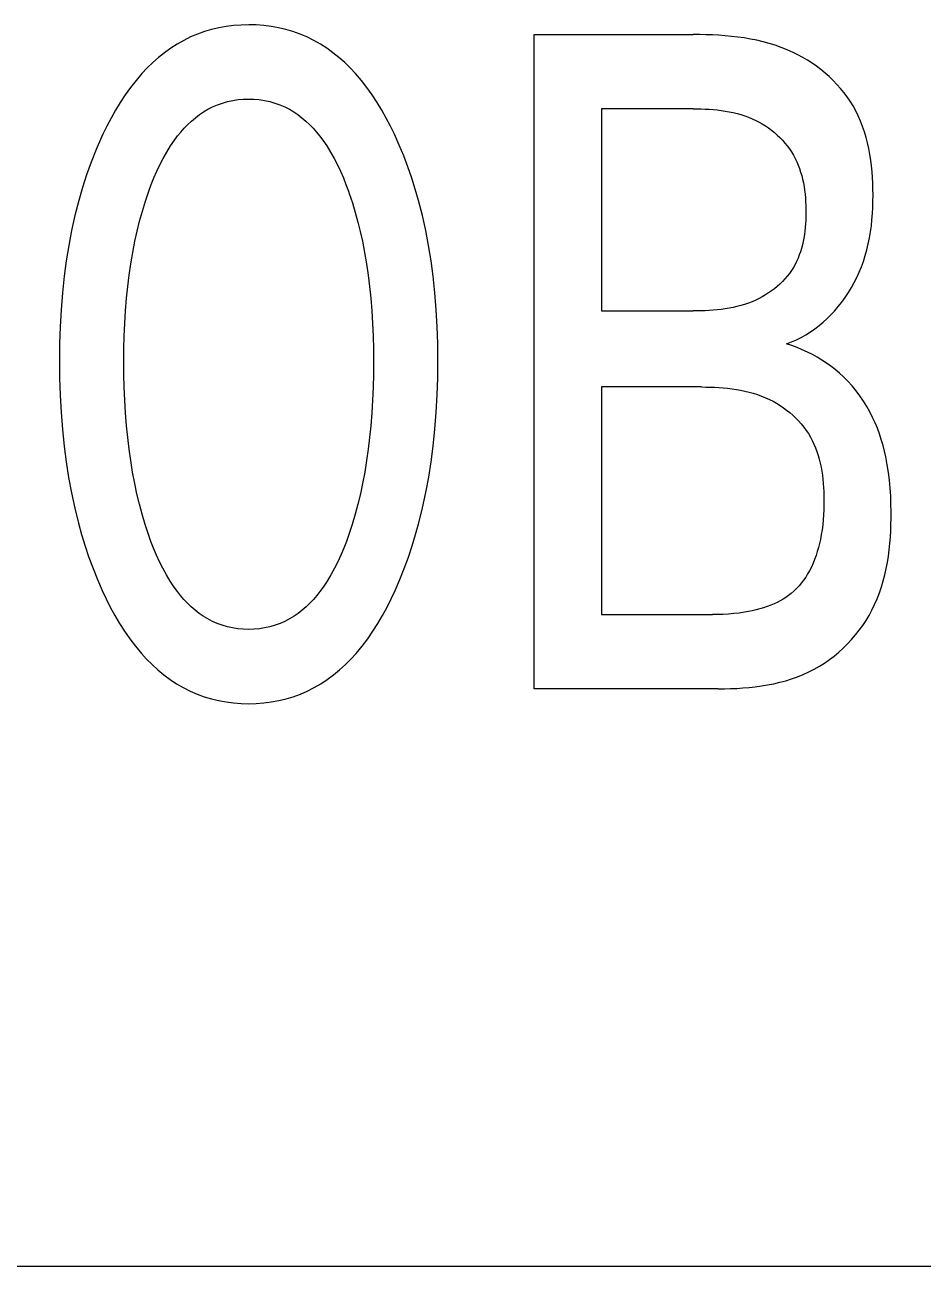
# Model space of a CAD drawing. Extents: x 0 to 420, y 0 to 297.
# Drawn here: x 195.786 to 198.12, y 180.968 to 184.194 of the extents above; entities that cross this region are included whole.
import ezdxf

# ---------------------------------------------------------------- set-up
doc = ezdxf.new("R2010")
doc.units = 0
doc.header["$LTSCALE"] = 23.1
doc.layers.add('10000_FRONT', color=7, linetype='CONTINUOUS')

msp = doc.modelspace()

# ---------------------------------------------------------------- linework, layer by layer
at = {"layer": '10000_FRONT', "color": 7, "linetype": 'CONTINUOUS'}
for p, q in [((196.2343, 184.1696), (196.2165, 184.1621)), ((196.2525, 184.1761), (196.2343, 184.1696)), ((196.2711, 184.1815), (196.2525, 184.1761)), ((196.29, 184.1859), (196.2711, 184.1815)), ((196.3091, 184.1894), (196.29, 184.1859)), ((196.3284, 184.1918), (196.3091, 184.1894)), ((196.3479, 184.1932), (196.3284, 184.1918)), ((196.3674, 184.1937), (196.3479, 184.1932)), ((196.3869, 184.1933), (196.3674, 184.1937)), ((196.4064, 184.1918), (196.3869, 184.1933)), ((196.4258, 184.1894), (196.4064, 184.1918)), ((196.4449, 184.186), (196.4258, 184.1894)), ((196.4639, 184.1816), (196.4449, 184.186)), ((196.4825, 184.1761), (196.4639, 184.1816)), ((196.5008, 184.1696), (196.4825, 184.1761)), ((196.5187, 184.1621), (196.5008, 184.1696)), ((197.1092, 182.4684), (197.1092, 184.1684)), ((197.1092, 184.1684), (197.5222, 184.1684)), ((197.5387, 184.1683), (197.5222, 184.1684)), ((197.5553, 184.168), (197.5387, 184.1683)), ((197.5719, 184.1674), (197.5553, 184.168)), ((197.5885, 184.1665), (197.5719, 184.1674)), ((197.6051, 184.1653), (197.5885, 184.1665)), ((197.6217, 184.1638), (197.6051, 184.1653)), ((196.1648, 184.1329), (196.1487, 184.1212)), ((196.1815, 184.1436), (196.1648, 184.1329)), ((196.1987, 184.1534), (196.1815, 184.1436)), ((196.2165, 184.1621), (196.1987, 184.1534)), ((196.5364, 184.1534), (196.5187, 184.1621)), ((196.5536, 184.1436), (196.5364, 184.1534)), ((196.5703, 184.1329), (196.5536, 184.1436)), ((196.5864, 184.1212), (196.5703, 184.1329)), ((197.6383, 184.1619), (197.6217, 184.1638)), ((197.6547, 184.1595), (197.6383, 184.1619)), ((197.6711, 184.1568), (197.6547, 184.1595)), ((197.6874, 184.1535), (197.6711, 184.1568)), ((197.7036, 184.1497), (197.6874, 184.1535)), ((197.7196, 184.1454), (197.7036, 184.1497)), ((197.7354, 184.1405), (197.7196, 184.1454)), ((197.7511, 184.135), (197.7354, 184.1405)), ((197.7665, 184.1289), (197.7511, 184.135)), ((196.1332, 184.1088), (196.1182, 184.0956)), ((196.1487, 184.1212), (196.1332, 184.1088)), ((196.602, 184.1088), (196.5864, 184.1212)), ((196.6169, 184.0956), (196.602, 184.1088)), ((197.7817, 184.1221), (197.7665, 184.1289)), ((197.7944, 184.1158), (197.7817, 184.1221)), ((197.8068, 184.1091), (197.7944, 184.1158)), ((197.819, 184.1018), (197.8068, 184.1091)), ((197.8309, 184.0941), (197.819, 184.1018)), ((196.1039, 184.0818), (196.0902, 184.0674)), ((196.1182, 184.0956), (196.1039, 184.0818)), ((196.6312, 184.0818), (196.6169, 184.0956)), ((196.6449, 184.0674), (196.6312, 184.0818)), ((197.8426, 184.086), (197.8309, 184.0941)), ((197.8539, 184.0774), (197.8426, 184.086)), ((197.8649, 184.0685), (197.8539, 184.0774)), ((197.8755, 184.0591), (197.8649, 184.0685)), ((196.0748, 184.0495), (196.0603, 184.031)), ((196.0902, 184.0674), (196.0748, 184.0495)), ((196.6603, 184.0495), (196.6449, 184.0674)), ((196.6747, 184.031), (196.6603, 184.0495)), ((197.8858, 184.0493), (197.8755, 184.0591)), ((197.8956, 184.0391), (197.8858, 184.0493)), ((197.905, 184.0286), (197.8956, 184.0391)), ((196.0466, 184.0119), (196.0336, 183.9922)), ((196.0603, 184.031), (196.0466, 184.0119)), ((196.6884, 184.0119), (196.6747, 184.031)), ((196.7013, 183.9922), (196.6884, 184.0119)), ((197.9139, 184.0177), (197.905, 184.0286)), ((197.9223, 184.0065), (197.9139, 184.0177)), ((197.9301, 183.995), (197.9223, 184.0065)), ((196.0214, 183.9721), (196.0099, 183.9515)), ((196.0336, 183.9922), (196.0214, 183.9721)), ((196.2502, 183.9676), (196.2614, 183.9743)), ((196.2614, 183.9743), (196.2737, 183.9805)), ((196.2737, 183.9805), (196.2863, 183.9859)), ((196.2863, 183.9859), (196.2993, 183.9905)), ((196.2993, 183.9905), (196.3125, 183.9942)), ((196.3125, 183.9942), (196.326, 183.9972)), ((196.326, 183.9972), (196.3397, 183.9993)), ((196.3397, 183.9993), (196.3535, 184.0005)), ((196.3535, 184.0005), (196.3674, 184.001)), ((196.3674, 184.001), (196.3812, 184.0005)), ((196.3812, 184.0005), (196.395, 183.9993)), ((196.395, 183.9993), (196.4087, 183.9972)), ((196.4087, 183.9972), (196.4222, 183.9942)), ((196.4222, 183.9942), (196.4355, 183.9905)), ((196.4355, 183.9905), (196.4484, 183.9859)), ((196.4484, 183.9859), (196.4611, 183.9805)), ((196.4611, 183.9805), (196.4733, 183.9743)), ((196.4733, 183.9743), (196.4846, 183.9676)), ((196.7134, 183.972), (196.7013, 183.9922)), ((196.7249, 183.9515), (196.7134, 183.972)), ((197.2836, 183.9757), (197.2836, 183.4504)), ((197.5222, 183.9757), (197.2836, 183.9757)), ((197.5222, 183.9757), (197.5325, 183.9756)), ((197.5325, 183.9756), (197.5429, 183.9754)), ((197.5429, 183.9754), (197.5534, 183.975)), ((197.5534, 183.975), (197.5638, 183.9744)), ((197.5638, 183.9744), (197.5743, 183.9736)), ((197.5743, 183.9736), (197.5847, 183.9726)), ((197.5847, 183.9726), (197.5951, 183.9713)), ((197.5951, 183.9713), (197.6054, 183.9698)), ((197.9374, 183.9831), (197.9301, 183.995)), ((197.9446, 183.9702), (197.9374, 183.9831)), ((196.0099, 183.9515), (195.999, 183.9306)), ((196.2093, 183.9347), (196.2189, 183.9437)), ((196.2189, 183.9437), (196.2289, 183.9523)), ((196.2289, 183.9523), (196.2393, 183.9603)), ((196.2393, 183.9603), (196.2502, 183.9676)), ((196.4846, 183.9676), (196.4954, 183.9603)), ((196.4954, 183.9603), (196.5058, 183.9523)), ((196.5058, 183.9523), (196.5159, 183.9437)), ((196.5159, 183.9437), (196.5255, 183.9347)), ((196.7357, 183.9306), (196.7249, 183.9515)), ((197.6054, 183.9698), (197.6157, 183.968)), ((197.6157, 183.968), (197.6259, 183.9659)), ((197.6259, 183.9659), (197.636, 183.9634)), ((197.636, 183.9634), (197.6461, 183.9606)), ((197.6461, 183.9606), (197.656, 183.9574)), ((197.656, 183.9574), (197.6657, 183.9539)), ((197.6657, 183.9539), (197.6754, 183.9499)), ((197.6754, 183.9499), (197.6848, 183.9455)), ((197.6848, 183.9455), (197.6934, 183.9411)), ((197.6934, 183.9411), (197.7017, 183.9363)), ((197.9511, 183.9569), (197.9446, 183.9702)), ((197.9571, 183.9434), (197.9511, 183.9569)), ((197.9624, 183.9295), (197.9571, 183.9434)), ((195.9887, 183.9094), (195.9852, 183.9019)), ((195.999, 183.9306), (195.9887, 183.9094)), ((196.1829, 183.905), (196.1913, 183.9152)), ((196.1913, 183.9152), (196.2001, 183.9251)), ((196.2001, 183.9251), (196.2093, 183.9347)), ((196.5255, 183.9347), (196.5346, 183.9251)), ((196.5346, 183.9251), (196.5434, 183.9152)), ((196.5434, 183.9152), (196.5518, 183.905)), ((196.746, 183.9094), (196.7357, 183.9306)), ((196.7585, 183.8814), (196.746, 183.9094)), ((197.7017, 183.9363), (197.7099, 183.9312)), ((197.7099, 183.9312), (197.7179, 183.9257)), ((197.7179, 183.9257), (197.7257, 183.9199)), ((197.7257, 183.9199), (197.7332, 183.9138)), ((197.7332, 183.9138), (197.7405, 183.9073)), ((197.7405, 183.9073), (197.7474, 183.9006)), ((197.9672, 183.9155), (197.9624, 183.9295)), ((197.9714, 183.9012), (197.9672, 183.9155)), ((195.9852, 183.9019), (195.9712, 183.8697)), ((196.1544, 183.8631), (196.1643, 183.8789)), ((196.1643, 183.8789), (196.175, 183.8944)), ((196.175, 183.8944), (196.1829, 183.905)), ((196.5518, 183.905), (196.5597, 183.8944)), ((196.5597, 183.8944), (196.5704, 183.8789)), ((196.5704, 183.8789), (196.5803, 183.8631)), ((196.7702, 183.8531), (196.7585, 183.8814)), ((197.7474, 183.9006), (197.7541, 183.8937)), ((197.7541, 183.8937), (197.7605, 183.8864)), ((197.7605, 183.8864), (197.7665, 183.8789)), ((197.7665, 183.8789), (197.7722, 183.8712)), ((197.9751, 183.8867), (197.9714, 183.9012)), ((197.9783, 183.872), (197.9751, 183.8867)), ((195.9712, 183.8697), (195.9583, 183.837)), ((196.1367, 183.8302), (196.1453, 183.8468)), ((196.1453, 183.8468), (196.1544, 183.8631)), ((196.5803, 183.8631), (196.5895, 183.8468)), ((196.5895, 183.8468), (196.598, 183.8302)), ((196.7811, 183.8245), (196.7702, 183.8531)), ((197.7722, 183.8712), (197.7775, 183.8633)), ((197.7775, 183.8633), (197.7824, 183.8552)), ((197.7824, 183.8552), (197.787, 183.8467)), ((197.787, 183.8467), (197.7911, 183.8381)), ((197.9811, 183.8572), (197.9783, 183.872)), ((197.9834, 183.8423), (197.9811, 183.8572)), ((197.9853, 183.8273), (197.9834, 183.8423)), ((195.9583, 183.837), (195.9464, 183.804)), ((196.1214, 183.7961), (196.1288, 183.8133)), ((196.1288, 183.8133), (196.1367, 183.8302)), ((196.598, 183.8302), (196.6059, 183.8133)), ((196.6059, 183.8133), (196.6133, 183.7961)), ((196.7911, 183.7955), (196.7811, 183.8245)), ((197.7911, 183.8381), (197.7949, 183.8293)), ((197.7949, 183.8293), (197.7983, 183.8203)), ((197.7983, 183.8203), (197.8013, 183.8112)), ((197.8013, 183.8112), (197.804, 183.802)), ((197.9868, 183.8122), (197.9853, 183.8273)), ((197.9879, 183.7971), (197.9868, 183.8122)), ((195.9464, 183.804), (195.9357, 183.7707)), ((196.108, 183.7612), (196.1145, 183.7787)), ((196.1145, 183.7787), (196.1214, 183.7961)), ((196.6133, 183.7961), (196.6202, 183.7787)), ((196.6202, 183.7787), (196.6267, 183.7612)), ((196.8003, 183.7664), (196.7911, 183.7955)), ((197.804, 183.802), (197.8064, 183.7926)), ((197.8064, 183.7926), (197.8084, 183.7831)), ((197.8084, 183.7831), (197.8101, 183.7735)), ((197.9887, 183.7819), (197.9879, 183.7971)), ((197.9892, 183.7667), (197.9887, 183.7819)), ((195.9357, 183.7707), (195.926, 183.737)), ((196.0993, 183.7356), (196.108, 183.7612)), ((196.6267, 183.7612), (196.6288, 183.7553)), ((196.6288, 183.7553), (196.6369, 183.7309)), ((196.8087, 183.737), (196.8003, 183.7664)), ((197.8101, 183.7735), (197.8116, 183.7638)), ((197.8116, 183.7638), (197.8127, 183.7541)), ((197.8127, 183.7541), (197.8136, 183.7442)), ((197.9893, 183.7516), (197.9892, 183.7667)), ((197.9892, 183.7354), (197.9893, 183.7516)), ((195.926, 183.737), (195.9161, 183.6983)), ((196.0914, 183.7098), (196.0993, 183.7356)), ((196.6369, 183.7309), (196.6443, 183.7062)), ((196.8186, 183.6983), (196.8087, 183.737)), ((197.8136, 183.7442), (197.8143, 183.7344)), ((197.8143, 183.7344), (197.8147, 183.7245)), ((197.8147, 183.7245), (197.8149, 183.7145)), ((197.8149, 183.7145), (197.8149, 183.7046)), ((197.9879, 183.7033), (197.9887, 183.7193)), ((197.9887, 183.7193), (197.9892, 183.7354)), ((195.9161, 183.6983), (195.9075, 183.6593)), ((196.0777, 183.6576), (196.0842, 183.6838)), ((196.0842, 183.6838), (196.0914, 183.7098)), ((196.6443, 183.7062), (196.6511, 183.6814)), ((196.6511, 183.6814), (196.6573, 183.6564)), ((196.8272, 183.6593), (196.8186, 183.6983)), ((197.8145, 183.6858), (197.8139, 183.6765)), ((197.8148, 183.6952), (197.8145, 183.6858)), ((197.8149, 183.7046), (197.8148, 183.6952)), ((197.985, 183.6715), (197.9866, 183.6874)), ((197.9866, 183.6874), (197.9879, 183.7033)), ((195.9075, 183.6593), (195.9, 183.62)), ((196.0719, 183.6312), (196.0777, 183.6576)), ((196.6573, 183.6564), (196.6628, 183.6312)), ((196.8347, 183.62), (196.8272, 183.6593)), ((197.811, 183.6488), (197.8095, 183.6397)), ((197.8122, 183.658), (197.811, 183.6488)), ((197.8132, 183.6672), (197.8122, 183.658)), ((197.8139, 183.6765), (197.8132, 183.6672)), ((197.9802, 183.6402), (197.9828, 183.6558)), ((197.9828, 183.6558), (197.985, 183.6715)), ((195.9, 183.62), (195.8936, 183.5806)), ((196.0662, 183.602), (196.0719, 183.6312)), ((196.6628, 183.6312), (196.6686, 183.602)), ((196.8411, 183.5806), (196.8347, 183.62)), ((197.8058, 183.6218), (197.8035, 183.613)), ((197.8078, 183.6307), (197.8058, 183.6218)), ((197.8095, 183.6397), (197.8078, 183.6307)), ((197.9734, 183.6093), (197.9771, 183.6247)), ((197.9771, 183.6247), (197.9802, 183.6402)), ((196.0612, 183.5726), (196.0662, 183.602)), ((196.6686, 183.602), (196.6735, 183.5726)), ((197.7946, 183.5874), (197.7909, 183.5792)), ((197.7979, 183.5958), (197.7946, 183.5874)), ((197.8008, 183.6043), (197.7979, 183.5958)), ((197.8035, 183.613), (197.8008, 183.6043)), ((197.9643, 183.579), (197.9692, 183.5941)), ((197.9692, 183.5941), (197.9734, 183.6093)), ((195.8936, 183.5806), (195.8883, 183.541)), ((196.0569, 183.5431), (196.0612, 183.5726)), ((196.6735, 183.5726), (196.6778, 183.5431)), ((196.8464, 183.541), (196.8411, 183.5806)), ((197.7775, 183.5556), (197.7721, 183.548)), ((197.7824, 183.5633), (197.7775, 183.5556)), ((197.7869, 183.5712), (197.7824, 183.5633)), ((197.7909, 183.5792), (197.7869, 183.5712)), ((197.9535, 183.5511), (197.9592, 183.565)), ((197.9592, 183.565), (197.9643, 183.579)), ((195.8883, 183.541), (195.8837, 183.4972)), ((196.0532, 183.5135), (196.0569, 183.5431)), ((196.6778, 183.5431), (196.6815, 183.5135)), ((196.8511, 183.4972), (196.8464, 183.541)), ((197.7472, 183.5203), (197.7402, 183.5141)), ((197.754, 183.5269), (197.7472, 183.5203)), ((197.7604, 183.5337), (197.754, 183.5269)), ((197.7664, 183.5407), (197.7604, 183.5337)), ((197.7721, 183.548), (197.7664, 183.5407)), ((197.9333, 183.5109), (197.9406, 183.524)), ((197.9406, 183.524), (197.9473, 183.5374)), ((197.9473, 183.5374), (197.9535, 183.5511)), ((195.8837, 183.4972), (195.8801, 183.4534)), ((196.0502, 183.4838), (196.0532, 183.5135)), ((196.6815, 183.5135), (196.6845, 183.4838)), ((196.8546, 183.4534), (196.8511, 183.4972)), ((197.7097, 183.4919), (197.7016, 183.4871)), ((197.7177, 183.497), (197.7097, 183.4919)), ((197.7254, 183.5024), (197.7177, 183.497)), ((197.733, 183.5081), (197.7254, 183.5024)), ((197.7402, 183.5141), (197.733, 183.5081)), ((197.9172, 183.4855), (197.9255, 183.498)), ((197.9255, 183.498), (197.9333, 183.5109)), ((196.0475, 183.4509), (196.0502, 183.4838)), ((196.6845, 183.4838), (196.6872, 183.4509)), ((197.6051, 183.4557), (197.5948, 183.4543)), ((197.6154, 183.4574), (197.6051, 183.4557)), ((197.6256, 183.4594), (197.6154, 183.4574)), ((197.6357, 183.4617), (197.6256, 183.4594)), ((197.6458, 183.4643), (197.6357, 183.4617)), ((197.6557, 183.4673), (197.6458, 183.4643)), ((197.6655, 183.4707), (197.6557, 183.4673)), ((197.6753, 183.4744), (197.6655, 183.4707)), ((197.6848, 183.4786), (197.6753, 183.4744)), ((197.6933, 183.4827), (197.6848, 183.4786)), ((197.7016, 183.4871), (197.6933, 183.4827)), ((197.8893, 183.4501), (197.8991, 183.4615)), ((197.8991, 183.4615), (197.9084, 183.4733)), ((197.9084, 183.4733), (197.9172, 183.4855)), ((195.8801, 183.4534), (195.8777, 183.4094)), ((196.0455, 183.418), (196.0475, 183.4509)), ((196.6872, 183.4509), (196.6893, 183.418)), ((196.857, 183.4094), (196.8546, 183.4534)), ((197.2836, 183.4504), (197.5222, 183.4504)), ((197.5325, 183.4504), (197.5222, 183.4504)), ((197.5429, 183.4506), (197.5325, 183.4504)), ((197.5533, 183.451), (197.5429, 183.4506)), ((197.5637, 183.4515), (197.5533, 183.451)), ((197.5741, 183.4522), (197.5637, 183.4515)), ((197.5845, 183.4531), (197.5741, 183.4522)), ((197.5948, 183.4543), (197.5845, 183.4531)), ((197.8598, 183.421), (197.87, 183.4303)), ((197.87, 183.4303), (197.8799, 183.44)), ((197.8799, 183.44), (197.8893, 183.4501)), ((195.8777, 183.4094), (195.8763, 183.3654)), ((196.0441, 183.385), (196.0455, 183.418)), ((196.6893, 183.418), (196.6907, 183.385)), ((196.8584, 183.3654), (196.857, 183.4094)), ((197.815, 183.3886), (197.8268, 183.3959)), ((197.8268, 183.3959), (197.8382, 183.4038)), ((197.8382, 183.4038), (197.8492, 183.4121)), ((197.8492, 183.4121), (197.8598, 183.421)), ((195.8763, 183.3654), (195.8758, 183.3214)), ((196.0432, 183.352), (196.0441, 183.385)), ((196.6907, 183.385), (196.6915, 183.352)), ((196.8589, 183.3214), (196.8584, 183.3654)), ((197.7643, 183.3648), (197.7775, 183.3698)), ((197.7783, 183.3603), (197.7643, 183.3648)), ((197.7775, 183.3698), (197.7904, 183.3755)), ((197.7921, 183.3552), (197.7783, 183.3603)), ((197.7904, 183.3755), (197.8029, 183.3817)), ((197.8029, 183.3817), (197.815, 183.3886)), ((196.043, 183.319), (196.0432, 183.352)), ((196.6915, 183.352), (196.6918, 183.319)), ((197.8056, 183.3496), (197.7921, 183.3552)), ((197.819, 183.3435), (197.8056, 183.3496)), ((197.8317, 183.3371), (197.819, 183.3435)), ((197.8442, 183.3302), (197.8317, 183.3371)), ((197.8564, 183.3228), (197.8442, 183.3302)), ((195.8758, 183.3214), (195.8762, 183.2767)), ((196.0432, 183.2855), (196.043, 183.319)), ((196.6918, 183.319), (196.6915, 183.2855)), ((196.8585, 183.2768), (196.8589, 183.3214)), ((197.8684, 183.315), (197.8564, 183.3228)), ((197.8799, 183.3067), (197.8684, 183.315)), ((197.8912, 183.298), (197.8799, 183.3067)), ((197.902, 183.2889), (197.8912, 183.298)), ((195.8762, 183.2767), (195.8776, 183.2319)), ((196.044, 183.2521), (196.0432, 183.2855)), ((196.6915, 183.2855), (196.6907, 183.2521)), ((196.8571, 183.2322), (196.8585, 183.2768)), ((197.9125, 183.2793), (197.902, 183.2889)), ((197.9241, 183.2677), (197.9125, 183.2793)), ((197.9351, 183.2555), (197.9241, 183.2677)), ((195.8776, 183.2319), (195.88, 183.1873)), ((196.0454, 183.2186), (196.044, 183.2521)), ((196.6907, 183.2521), (196.6893, 183.2186)), ((196.8547, 183.1876), (196.8571, 183.2322)), ((197.2836, 183.2528), (197.2836, 182.6612)), ((197.5439, 183.2528), (197.2836, 183.2528)), ((197.5439, 183.2528), (197.5551, 183.2527)), ((197.5551, 183.2527), (197.5664, 183.2525)), ((197.5664, 183.2525), (197.5777, 183.252)), ((197.5777, 183.252), (197.5891, 183.2514)), ((197.5891, 183.2514), (197.6004, 183.2506)), ((197.6004, 183.2506), (197.6117, 183.2495)), ((197.6117, 183.2495), (197.623, 183.2481)), ((197.623, 183.2481), (197.6343, 183.2464)), ((197.6343, 183.2464), (197.6454, 183.2445)), ((197.6454, 183.2445), (197.6565, 183.2422)), ((197.6565, 183.2422), (197.6675, 183.2395)), ((197.6675, 183.2395), (197.6784, 183.2365)), ((197.6784, 183.2365), (197.6892, 183.2331)), ((197.6892, 183.2331), (197.6998, 183.2292)), ((197.9456, 183.2429), (197.9351, 183.2555)), ((197.9554, 183.2297), (197.9456, 183.2429)), ((197.9647, 183.2161), (197.9554, 183.2297)), ((196.0474, 183.1852), (196.0454, 183.2186)), ((196.6893, 183.2186), (196.6873, 183.1852)), ((197.6998, 183.2292), (197.7103, 183.225)), ((197.7103, 183.225), (197.7206, 183.2202)), ((197.7206, 183.2202), (197.7298, 183.2155)), ((197.7298, 183.2155), (197.739, 183.2103)), ((197.739, 183.2103), (197.7479, 183.2048)), ((197.7479, 183.2048), (197.7565, 183.1989)), ((197.7565, 183.1989), (197.765, 183.1926)), ((197.9733, 183.2022), (197.9647, 183.2161)), ((197.9813, 183.1878), (197.9733, 183.2022)), ((195.88, 183.1873), (195.8835, 183.1427)), ((196.0501, 183.1518), (196.0474, 183.1852)), ((196.6873, 183.1852), (196.6846, 183.1518)), ((196.8512, 183.1431), (196.8547, 183.1876)), ((197.765, 183.1926), (197.7732, 183.1861)), ((197.7732, 183.1861), (197.7811, 183.1791)), ((197.7811, 183.1791), (197.7887, 183.1719)), ((197.7887, 183.1719), (197.7959, 183.1644)), ((197.9883, 183.1739), (197.9813, 183.1878)), ((197.9948, 183.1598), (197.9883, 183.1739)), ((195.8835, 183.1427), (195.8881, 183.0981)), ((196.0531, 183.1217), (196.0501, 183.1518)), ((196.6846, 183.1518), (196.6816, 183.1217)), ((196.8466, 183.0987), (196.8512, 183.1431)), ((197.7959, 183.1644), (197.8028, 183.1566)), ((197.8028, 183.1566), (197.8094, 183.1485)), ((197.8094, 183.1485), (197.8155, 183.1401)), ((197.8155, 183.1401), (197.8213, 183.1315)), ((198.0007, 183.1454), (197.9948, 183.1598)), ((198.006, 183.1308), (198.0007, 183.1454)), ((196.0567, 183.0916), (196.0531, 183.1217)), ((196.6816, 183.1217), (196.678, 183.0916)), ((197.8213, 183.1315), (197.8266, 183.1226)), ((197.8266, 183.1226), (197.8315, 183.1135)), ((197.8315, 183.1135), (197.836, 183.1041)), ((197.836, 183.1041), (197.84, 183.0945)), ((198.0109, 183.116), (198.006, 183.1308)), ((198.0153, 183.1011), (198.0109, 183.116)), ((198.0191, 183.0861), (198.0153, 183.1011)), ((195.8881, 183.0981), (195.8934, 183.0579)), ((196.0609, 183.0616), (196.0567, 183.0916)), ((196.678, 183.0916), (196.6738, 183.0616)), ((196.8414, 183.0585), (196.8466, 183.0987)), ((197.84, 183.0945), (197.8436, 183.0848)), ((197.8436, 183.0848), (197.8469, 183.0748)), ((197.8469, 183.0748), (197.8497, 183.0648)), ((198.0226, 183.071), (198.0191, 183.0861)), ((198.0264, 183.0509), (198.0226, 183.071)), ((195.8934, 183.0579), (195.8996, 183.0178)), ((196.0658, 183.0318), (196.0609, 183.0616)), ((196.6738, 183.0616), (196.6689, 183.0318)), ((196.8351, 183.0184), (196.8414, 183.0585)), ((197.8497, 183.0648), (197.8522, 183.0546)), ((197.8522, 183.0546), (197.8544, 183.0443)), ((197.8544, 183.0443), (197.8563, 183.0339)), ((198.0296, 183.0308), (198.0264, 183.0509)), ((195.8996, 183.0178), (195.907, 182.9779)), ((196.0715, 183.002), (196.0658, 183.0318)), ((196.6689, 183.0318), (196.6632, 183.002)), ((196.8277, 182.9785), (196.8351, 183.0184)), ((197.8563, 183.0339), (197.8578, 183.0234)), ((197.8578, 183.0234), (197.8591, 183.0129)), ((197.8591, 183.0129), (197.8601, 183.0024)), ((198.032, 183.0106), (198.0296, 183.0308)), ((198.0339, 182.9902), (198.032, 183.0106)), ((195.907, 182.9779), (195.9155, 182.9383)), ((196.0772, 182.9752), (196.0715, 183.002)), ((196.0836, 182.9485), (196.0772, 182.9752)), ((196.6575, 182.9752), (196.6511, 182.9485)), ((196.6632, 183.002), (196.6575, 182.9752)), ((196.8192, 182.9388), (196.8277, 182.9785)), ((197.8601, 183.0024), (197.8609, 182.9918)), ((197.8609, 182.9918), (197.8614, 182.9812)), ((197.8614, 182.9812), (197.8618, 182.9706)), ((198.0352, 182.9698), (198.0339, 182.9902)), ((196.0907, 182.922), (196.0836, 182.9485)), ((196.6511, 182.9485), (196.644, 182.922)), ((197.8619, 182.9468), (197.8615, 182.9337)), ((197.8618, 182.9706), (197.8619, 182.96)), ((197.8619, 182.96), (197.8619, 182.9468)), ((198.036, 182.9493), (198.0352, 182.9698)), ((198.0363, 182.9287), (198.036, 182.9493)), ((195.9155, 182.9383), (195.9252, 182.8989)), ((196.0985, 182.8957), (196.0907, 182.922)), ((196.644, 182.922), (196.6362, 182.8957)), ((196.8095, 182.8995), (196.8192, 182.9388)), ((197.8599, 182.9077), (197.8586, 182.8948)), ((197.8609, 182.9207), (197.8599, 182.9077)), ((197.8615, 182.9337), (197.8609, 182.9207)), ((198.036, 182.8956), (198.0363, 182.9122)), ((198.0363, 182.9122), (198.0363, 182.9287)), ((195.9252, 182.8989), (195.9335, 182.8691)), ((196.1071, 182.8696), (196.0985, 182.8957)), ((196.6362, 182.8957), (196.6276, 182.8696)), ((196.8012, 182.8696), (196.8095, 182.8995)), ((197.857, 182.8819), (197.8549, 182.8691)), ((197.8586, 182.8948), (197.857, 182.8819)), ((198.0344, 182.8626), (198.0354, 182.8791)), ((198.0354, 182.8791), (198.036, 182.8956)), ((195.9335, 182.8691), (195.9425, 182.8395)), ((196.1136, 182.8516), (196.1071, 182.8696)), ((196.1204, 182.8337), (196.1136, 182.8516)), ((196.6212, 182.8516), (196.6143, 182.8337)), ((196.6276, 182.8696), (196.6212, 182.8516)), ((196.7922, 182.8399), (196.8012, 182.8696)), ((197.8502, 182.8459), (197.8476, 182.8354)), ((197.8525, 182.8564), (197.8502, 182.8459)), ((197.8549, 182.8691), (197.8525, 182.8564)), ((198.0314, 182.8296), (198.0331, 182.8461)), ((198.0331, 182.8461), (198.0344, 182.8626)), ((195.9425, 182.8395), (195.9524, 182.8101)), ((195.9524, 182.8101), (195.963, 182.7811)), ((196.1278, 182.8161), (196.1204, 182.8337)), ((196.1358, 182.7987), (196.1278, 182.8161)), ((196.6069, 182.8161), (196.5989, 182.7987)), ((196.6143, 182.8337), (196.6069, 182.8161)), ((196.7717, 182.7813), (196.7823, 182.8104)), ((196.7823, 182.8104), (196.7922, 182.8399)), ((197.8413, 182.8148), (197.8376, 182.8047)), ((197.8446, 182.8251), (197.8413, 182.8148)), ((197.8476, 182.8354), (197.8446, 182.8251)), ((198.0267, 182.797), (198.0293, 182.8133)), ((198.0293, 182.8133), (198.0314, 182.8296)), ((195.963, 182.7811), (195.9745, 182.7523)), ((196.1443, 182.7816), (196.1358, 182.7987)), ((196.1535, 182.7648), (196.1443, 182.7816)), ((196.5904, 182.7816), (196.5812, 182.7648)), ((196.5989, 182.7987), (196.5904, 182.7816)), ((196.7602, 182.7524), (196.7717, 182.7813)), ((197.8291, 182.7849), (197.8242, 182.7752)), ((197.8336, 182.7947), (197.8291, 182.7849)), ((197.8376, 182.8047), (197.8336, 182.7947)), ((198.02, 182.7648), (198.0236, 182.7809)), ((198.0236, 182.7809), (198.0267, 182.797)), ((195.9745, 182.7523), (195.9869, 182.7238)), ((196.1635, 182.7484), (196.1535, 182.7648)), ((196.1742, 182.7324), (196.1635, 182.7484)), ((196.5712, 182.7484), (196.5605, 182.7324)), ((196.5812, 182.7648), (196.5712, 182.7484)), ((196.7478, 182.7238), (196.7602, 182.7524)), ((197.8091, 182.7511), (197.8034, 182.7436)), ((197.8145, 182.759), (197.8091, 182.7511)), ((197.8195, 182.767), (197.8145, 182.759)), ((197.8242, 182.7752), (197.8195, 182.767)), ((198.0113, 182.7333), (198.0159, 182.749)), ((198.0159, 182.749), (198.02, 182.7648)), ((195.9869, 182.7238), (195.9972, 182.702)), ((196.1821, 182.7216), (196.1742, 182.7324)), ((196.1905, 182.711), (196.1821, 182.7216)), ((196.5526, 182.7216), (196.5442, 182.711)), ((196.5605, 182.7324), (196.5526, 182.7216)), ((196.7376, 182.702), (196.7478, 182.7238)), ((197.777, 182.7166), (197.7701, 182.7112)), ((197.7841, 182.7228), (197.777, 182.7166)), ((197.7909, 182.7294), (197.7841, 182.7228)), ((197.7973, 182.7363), (197.7909, 182.7294)), ((197.8034, 182.7436), (197.7973, 182.7363)), ((198.0001, 182.7027), (198.006, 182.7179)), ((198.006, 182.7179), (198.0113, 182.7333)), ((195.9972, 182.702), (196.008, 182.6804)), ((196.1993, 182.7008), (196.1905, 182.711)), ((196.2084, 182.691), (196.1993, 182.7008)), ((196.2181, 182.6817), (196.2084, 182.691)), ((196.2281, 182.6728), (196.2181, 182.6817)), ((196.5166, 182.6817), (196.5066, 182.6728)), ((196.5263, 182.691), (196.5166, 182.6817)), ((196.5355, 182.7008), (196.5263, 182.691)), ((196.5442, 182.711), (196.5355, 182.7008)), ((196.7268, 182.6804), (196.7376, 182.702)), ((197.7146, 182.6822), (197.705, 182.6789)), ((197.7241, 182.6858), (197.7146, 182.6822)), ((197.7322, 182.6893), (197.7241, 182.6858)), ((197.7401, 182.693), (197.7322, 182.6893)), ((197.7479, 182.6971), (197.7401, 182.693)), ((197.7555, 182.7015), (197.7479, 182.6971)), ((197.7629, 182.7062), (197.7555, 182.7015)), ((197.7701, 182.7112), (197.7629, 182.7062)), ((197.9864, 182.673), (197.9936, 182.6877)), ((197.9936, 182.6877), (198.0001, 182.7027)), ((196.008, 182.6804), (196.0195, 182.6592)), ((196.0195, 182.6592), (196.0317, 182.6384)), ((196.2386, 182.6646), (196.2281, 182.6728)), ((196.2495, 182.657), (196.2386, 182.6646)), ((196.2609, 182.6501), (196.2495, 182.657)), ((196.2732, 182.6437), (196.2609, 182.6501)), ((196.4738, 182.6501), (196.4615, 182.6437)), ((196.4852, 182.657), (196.4738, 182.6501)), ((196.4961, 182.6646), (196.4852, 182.657)), ((196.5066, 182.6728), (196.4961, 182.6646)), ((196.7032, 182.6384), (196.7153, 182.6592)), ((196.7153, 182.6592), (196.7268, 182.6804)), ((197.2836, 182.6612), (197.5719, 182.6612)), ((197.5859, 182.6613), (197.5719, 182.6612)), ((197.5999, 182.6618), (197.5859, 182.6613)), ((197.6139, 182.6626), (197.5999, 182.6618)), ((197.6279, 182.6638), (197.6139, 182.6626)), ((197.6418, 182.6653), (197.6279, 182.6638)), ((197.6557, 182.6674), (197.6418, 182.6653)), ((197.6657, 182.6691), (197.6557, 182.6674)), ((197.6756, 182.6711), (197.6657, 182.6691)), ((197.6855, 182.6734), (197.6756, 182.6711)), ((197.6953, 182.676), (197.6855, 182.6734)), ((197.705, 182.6789), (197.6953, 182.676)), ((197.9711, 182.6462), (197.979, 182.6594)), ((197.979, 182.6594), (197.9864, 182.673)), ((196.0317, 182.6384), (196.0447, 182.618)), ((196.0447, 182.618), (196.0585, 182.5982)), ((196.2858, 182.6382), (196.2732, 182.6437)), ((196.2989, 182.6335), (196.2858, 182.6382)), ((196.3122, 182.6296), (196.2989, 182.6335)), ((196.3258, 182.6266), (196.3122, 182.6296)), ((196.3395, 182.6244), (196.3258, 182.6266)), ((196.3534, 182.6231), (196.3395, 182.6244)), ((196.3674, 182.6226), (196.3534, 182.6231)), ((196.3813, 182.6231), (196.3674, 182.6226)), ((196.3952, 182.6244), (196.3813, 182.6231)), ((196.4089, 182.6266), (196.3952, 182.6244)), ((196.4225, 182.6296), (196.4089, 182.6266)), ((196.4359, 182.6335), (196.4225, 182.6296)), ((196.4489, 182.6382), (196.4359, 182.6335)), ((196.4615, 182.6437), (196.4489, 182.6382)), ((196.6766, 182.5982), (196.6903, 182.618)), ((196.6903, 182.618), (196.7032, 182.6384)), ((197.9437, 182.6084), (197.9534, 182.6206)), ((197.9534, 182.6206), (197.9625, 182.6332)), ((197.9625, 182.6332), (197.9711, 182.6462)), ((196.0585, 182.5982), (196.0731, 182.579)), ((196.662, 182.579), (196.6766, 182.5982)), ((197.9118, 182.5742), (197.9229, 182.5851)), ((197.9229, 182.5851), (197.9336, 182.5965)), ((197.9336, 182.5965), (197.9437, 182.6084)), ((196.0731, 182.579), (196.0886, 182.5605)), ((196.0886, 182.5605), (196.1023, 182.5457)), ((196.6328, 182.5457), (196.6465, 182.5605)), ((196.6465, 182.5605), (196.662, 182.579)), ((197.876, 182.5443), (197.8883, 182.5537)), ((197.8883, 182.5537), (197.9003, 182.5637)), ((197.9003, 182.5637), (197.9118, 182.5742)), ((196.1023, 182.5457), (196.1166, 182.5314)), ((196.1166, 182.5314), (196.1316, 182.5178)), ((196.6035, 182.5178), (196.6185, 182.5314)), ((196.6185, 182.5314), (196.6328, 182.5457)), ((197.8367, 182.5196), (197.8501, 182.5272)), ((197.8501, 182.5272), (197.8632, 182.5355)), ((197.8632, 182.5355), (197.876, 182.5443)), ((196.1316, 182.5178), (196.1472, 182.5049)), ((196.1472, 182.5049), (196.1634, 182.4929)), ((196.1634, 182.4929), (196.1802, 182.4818)), ((196.5549, 182.4818), (196.5717, 182.4929)), ((196.5717, 182.4929), (196.5879, 182.5049)), ((196.5879, 182.5049), (196.6035, 182.5178)), ((197.7471, 182.4856), (197.7626, 182.4897)), ((197.7626, 182.4897), (197.7779, 182.4945)), ((197.7779, 182.4945), (197.793, 182.4998)), ((197.793, 182.4998), (197.8079, 182.5057)), ((197.8079, 182.5057), (197.8225, 182.5123)), ((197.8225, 182.5123), (197.8367, 182.5196)), ((196.1802, 182.4818), (196.1975, 182.4716)), ((196.1975, 182.4716), (196.2154, 182.4625)), ((196.2154, 182.4625), (196.2333, 182.4548)), ((196.5017, 182.4548), (196.5197, 182.4625)), ((196.5197, 182.4625), (196.5376, 182.4716)), ((196.5376, 182.4716), (196.5549, 182.4818)), ((197.5872, 182.4684), (197.1092, 182.4684)), ((197.5872, 182.4684), (197.6032, 182.4686)), ((197.6032, 182.4686), (197.6192, 182.469)), ((197.6192, 182.469), (197.6353, 182.4697)), ((197.6353, 182.4697), (197.6515, 182.4707)), ((197.6515, 182.4707), (197.6676, 182.4721)), ((197.6676, 182.4721), (197.6836, 182.4739)), ((197.6836, 182.4739), (197.6997, 182.4761)), ((197.6997, 182.4761), (197.7156, 182.4788)), ((197.7156, 182.4788), (197.7314, 182.4819)), ((197.7314, 182.4819), (197.7471, 182.4856)), ((196.2333, 182.4548), (196.2516, 182.4481)), ((196.2516, 182.4481), (196.2704, 182.4425)), ((196.2704, 182.4425), (196.2894, 182.4379)), ((196.2894, 182.4379), (196.3086, 182.4344)), ((196.3086, 182.4344), (196.3281, 182.4319)), ((196.3281, 182.4319), (196.3477, 182.4304)), ((196.3477, 182.4304), (196.3674, 182.4299)), ((196.3674, 182.4299), (196.3871, 182.4304)), ((196.3871, 182.4304), (196.4067, 182.4319)), ((196.4067, 182.4319), (196.4262, 182.4344)), ((196.4262, 182.4344), (196.4455, 182.4379)), ((196.4455, 182.4379), (196.4646, 182.4425)), ((196.4646, 182.4425), (196.4834, 182.4481)), ((196.4834, 182.4481), (196.5017, 182.4548)), ((134.0601, 180.9684), (203.5601, 180.9684))]:
    msp.add_line(p, q, dxfattribs=at)

doc.saveas('drawing.dxf')
